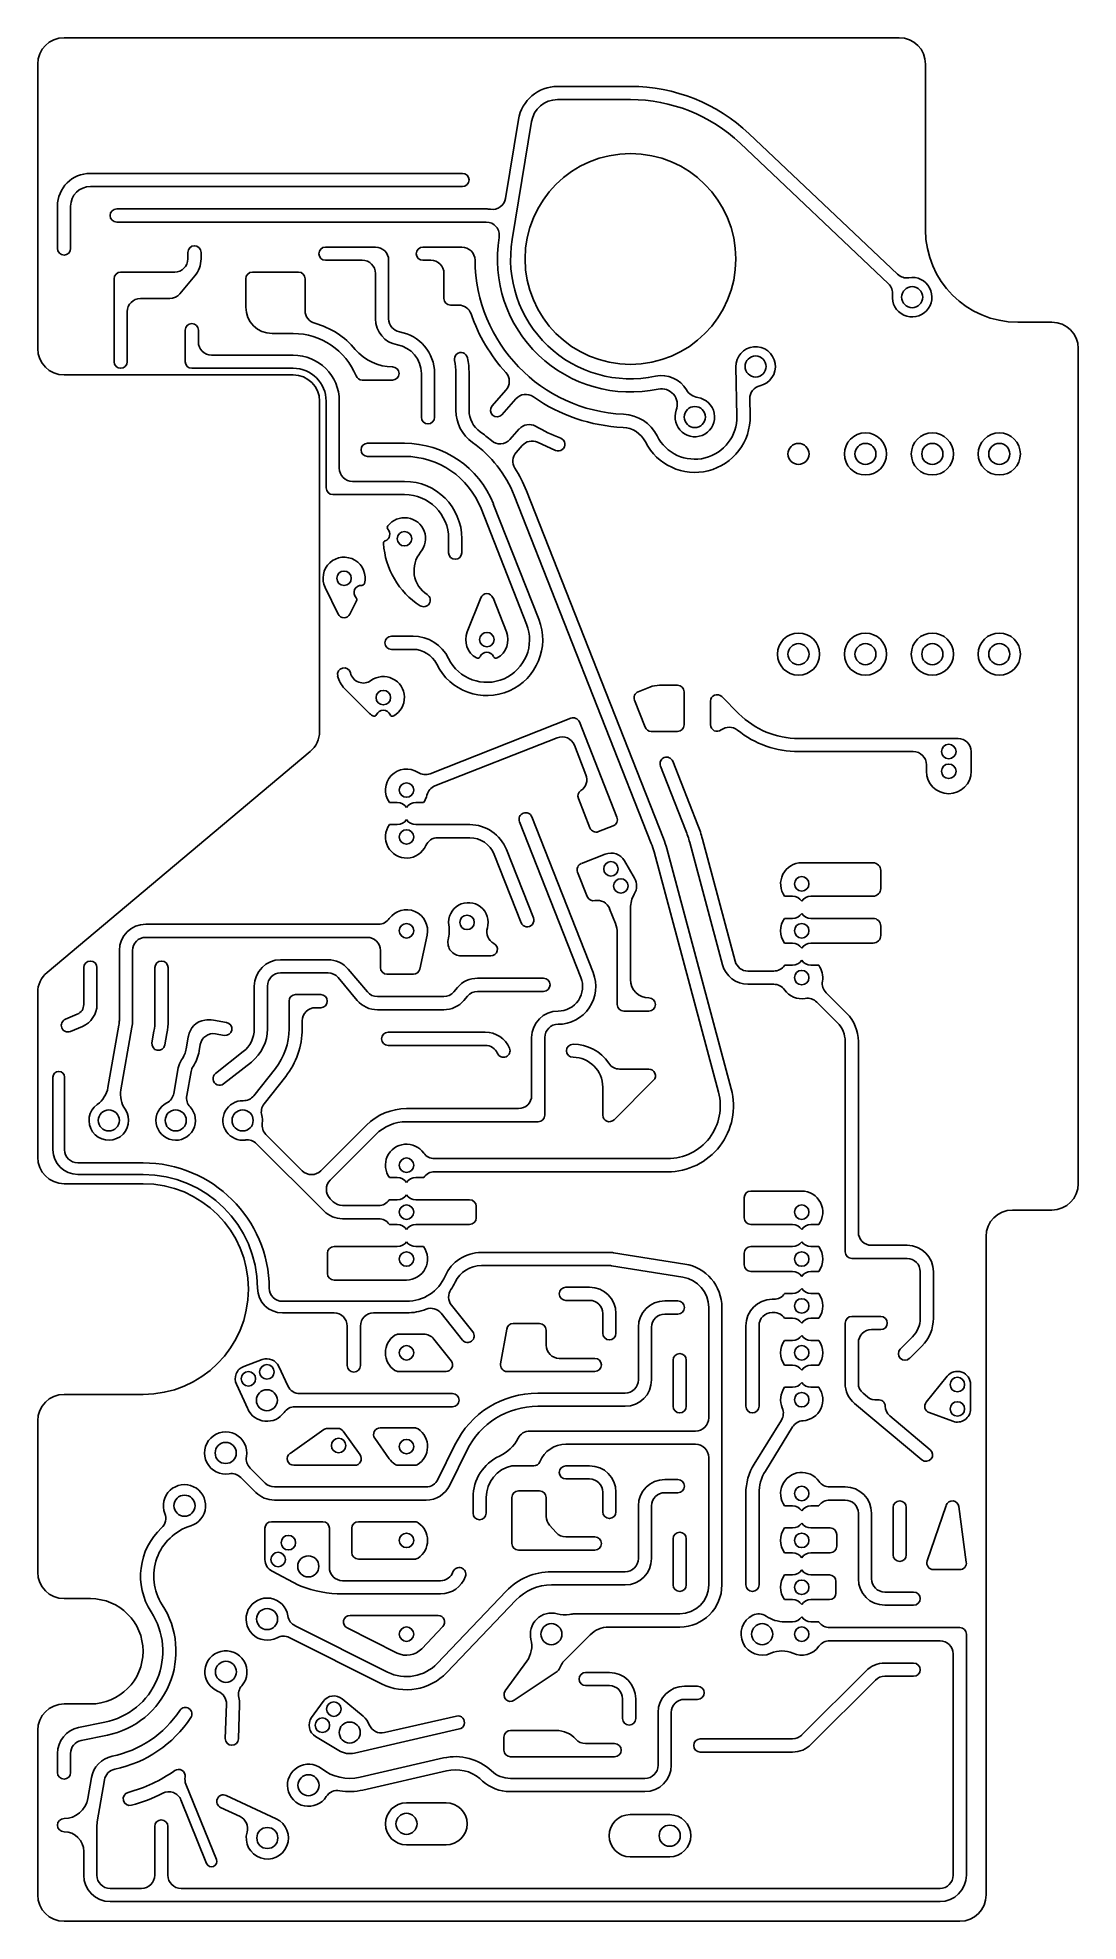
# Model space of a CAD drawing. Header units: inches. Extents: x -22.5 to 17, y -63.1 to 8.4.
import ezdxf

# ---------------------------------------------------------------- set-up
doc = ezdxf.new("R2010")
doc.units = ezdxf.units.IN
doc.layers.get('0').update_dxf_attribs({"true_color": 0xffffff})
for name, color, linetype, true_color in [('BACKGROUND', 3, 'Continuous', 0x00ff00), ('Default', 7, 'Continuous', 0xffffff), ('NUMBERS', 7, 'Continuous', 0xc0c0c0), ('WORDS', 7, 'Continuous', 0xffffff)]:
    doc.layers.add(name, color=color, linetype=linetype, true_color=true_color)

msp = doc.modelspace()

# ---------------------------------------------------------------- linework, layer by layer
msp.add_line((-10.852, -16.299), (-9.949, -17.212))
for centre, radius in [((0, 0), 4), ((10.693, -1.45), 0.4), ((4.75, -4.082), 0.4), ((2.443, -6), 0.4), ((6.38, -7.4), 0.4), ((8.92, -7.4), 0.8), ((8.92, -7.4), 0.4), ((11.46, -7.4), 0.8), ((11.46, -7.4), 0.4), ((14, -7.4), 0.8), ((14, -7.4), 0.4), ((-8.577, -10.62), 0.275), ((-10.87, -12.12), 0.275), ((-5.45, -14.45), 0.275), ((6.38, -15), 0.8), ((8.92, -15), 0.8), ((11.46, -15), 0.8), ((14, -15), 0.8), ((6.38, -15), 0.4), ((8.92, -15), 0.4), ((11.46, -15), 0.4), ((14, -15), 0.4), ((-9.38, -16.65), 0.275), ((-8.5, -20.16), 0.275), ((-8.5, -21.94), 0.275), ((-0.74, -23.15), 0.275), ((-0.365, -23.8), 0.275), ((6.5, -23.72), 0.275), ((-6.202, -25.182), 0.275), ((-8.5, -25.5), 0.275), ((6.5, -25.5), 0.275), ((6.5, -27.28), 0.275), ((-19.8, -32.7), 0.4), ((-17.26, -32.7), 0.4), ((-14.72, -32.7), 0.4), ((-8.5, -34.4), 0.275), ((-8.5, -36.18), 0.275), ((6.5, -36.18), 0.275), ((-8.5, -37.96), 0.275), ((6.5, -37.96), 0.275), ((6.5, -39.74), 0.275), ((-8.5, -41.52), 0.275), ((6.5, -41.52), 0.275), ((-13.8, -42.245), 0.275), ((-14.503, -42.507), 0.275), ((-13.8, -43.32), 0.4), ((6.5, -43.3), 0.275), ((-15.364, -45.322), 0.4), ((-8.5, -45.08), 0.275), ((-16.928, -47.323), 0.4), ((6.5, -46.86), 0.275), ((-12.983, -48.727), 0.275), ((-8.5, -48.64), 0.275), ((6.5, -48.64), 0.275), ((-13.373, -49.367), 0.275), ((-12.228, -49.627), 0.4), ((6.5, -50.42), 0.275), ((-13.791, -51.628), 0.4), ((-8.5, -52.2), 0.275), ((-3, -52.2), 0.4), ((-15.355, -53.63), 0.4), ((-11.259, -55.044), 0.275), ((-11.693, -55.656), 0.275), ((-10.655, -55.934), 0.4), ((-12.219, -57.935), 0.4), ((-8.5, -59.4), 0.4), ((-13.783, -59.937), 0.4), ((1.49, -59.85), 0.4)]:
    msp.add_circle(centre, radius)
for centre, radius, start, end in [((-9.38, -16.65), 0.8, 224.65496, 240.27929), ((-9.727, -17.258), 0.1, 240.27929, 337.73513)]:
    msp.add_arc(centre, radius, start, end)
at = {"layer": 'BACKGROUND'}
msp.add_circle((12.083, -18.697), 0.275, dxfattribs=at)
at = {"layer": 'Default'}
for p, q in [((-21.5, 8.4), (10.2, 8.4)), ((-22.5, -3.4), (-22.5, 7.4)), ((11.2, 7.4), (11.2, 1.1)), ((0, 6.55), (-2.768, 6.55)), ((-2.768, 6.05), (0, 6.05)), ((-4.248, 5.293), (-4.74, 2.299)), ((-4.49, 0.738), (-3.754, 5.212)), ((4.16, 4.393), (9.795, -0.944)), ((10.139, -0.581), (4.504, 4.756)), ((-6.378, 3.25), (-20.5, 3.25)), ((-20.5, 2.75), (-6.378, 2.75)), ((-21.75, 2), (-21.75, 0.4)), ((-21.25, 0.4), (-21.25, 2)), ((-5.477, 1.9), (-19.5, 1.9)), ((-19.5, 1.4), (-5.477, 1.4)), ((-16.8, 0.25), (-16.8, 0)), ((-16.3, 0), (-16.3, 0.25)), ((-11.578, 0.45), (-9.678, 0.45)), ((-7.878, 0.45), (-6.4, 0.45)), ((-17.3, -0.5), (-19.35, -0.5)), ((-17.103, -1.321), (-16.534, -0.643)), ((-12.6, -0.5), (-14.35, -0.5)), ((-10.178, -0.05), (-11.578, -0.05)), ((-9.678, -2.275), (-9.678, -0.55)), ((-9.178, -0.05), (-9.178, -2.275)), ((-7.578, -0.05), (-7.878, -0.05)), ((-7.078, -1.5), (-7.078, -0.55)), ((-19.6, -0.75), (-19.6, -3.9)), ((-14.6, -0.75), (-14.6, -1.83)), ((-12.35, -1.959), (-12.35, -0.75)), ((-19.1, -3.9), (-19.1, -2)), ((-18.6, -1.5), (-17.486, -1.5)), ((-6.523, -1.75), (-6.828, -1.75)), ((-16.9, -2.7), (-16.9, -3.9)), ((-16.4, -3.15), (-16.4, -2.7)), ((-13.6, -2.83), (-12.8, -2.83)), ((14.7, -2.4), (16, -2.4)), ((17, -3.4), (17, -35.1)), ((-16.65, -4.15), (-12.8, -4.15)), ((-12.8, -3.65), (-15.9, -3.65)), ((-9.035, -4.095), (-9.025, -4.095)), ((4.043, -5.964), (4, -4.099)), ((-12.8, -4.4), (-21.5, -4.4)), ((-10.185, -4.595), (-9.035, -4.595)), ((-7.935, -6.011), (-7.935, -4.345)), ((-7.435, -4.345), (-7.435, -6.011)), ((-6.625, -4.345), (-6.625, -5.743)), ((-6.125, -5.743), (-6.125, -4.345)), ((-5.252, -5.58), (-4.724, -4.98)), ((-11.8, -17.934), (-11.8, -5.4)), ((-11.55, -5.4), (-11.55, -8.693)), ((-11.05, -7.943), (-11.05, -5.4)), ((-4.348, -5.31), (-4.877, -5.91)), ((4.528, -5.312), (4.543, -5.952)), ((-9.977, -6.995), (-8.577, -6.995)), ((-4.223, -6.454), (-4.573, -6.851)), ((-4.339, -7.341), (-4.109, -7.081)), ((-3.53, -6.955), (-2.839, -7.265)), ((-8.577, -7.495), (-9.977, -7.495)), ((-8.577, -8.443), (-10.55, -8.443)), ((-11.3, -8.943), (-8.577, -8.943)), ((-5.205, -9.291), (-3.478, -13.673)), ((-4.414, -8.979), (0.791, -22.186)), ((1.256, -22.002), (-3.949, -8.796)), ((-3.943, -13.856), (-5.67, -9.474)), ((-6.9, -10.62), (-6.9, -11.15)), ((-6.4, -11.15), (-6.4, -10.62)), ((-11.588, -12.472), (-11.094, -13.48)), ((-5.683, -12.858), (-6.194, -14.157)), ((-4.706, -14.157), (-5.217, -12.858)), ((-10.646, -13.48), (-10.397, -12.973)), ((-9.07, -14.32), (-8.253, -14.32)), ((-8.253, -14.82), (-9.07, -14.82)), ((0.737, -16.251), (0.294, -16.425)), ((1.789, -16.181), (1.103, -16.181)), ((2.039, -17.681), (2.039, -16.431)), ((0.153, -16.75), (0.557, -17.773)), ((3.039, -16.788), (3.039, -17.681)), ((4.117, -17.263), (3.466, -16.612)), ((-7.604, -19.538), (-2.264, -17.434)), ((-1.94, -17.575), (-0.514, -21.193)), ((-2.779, -18.174), (-7.42, -20.003)), ((-1.688, -19.576), (-2.13, -18.456)), ((0.789, -17.931), (1.789, -17.931)), ((12.433, -18.2), (6.38, -18.2)), ((-22.143, -27.079), (-12.157, -18.7)), ((2.094, -21.672), (1.14, -19.252)), ((1.605, -19.068), (2.559, -21.489)), ((6.38, -18.7), (10.733, -18.7)), ((11.233, -19.2), (11.233, -19.447)), ((12.933, -19.447), (12.933, -18.7)), ((-8.85, -20.63), (-9.147, -20.63)), ((-7.853, -20.63), (-8.15, -20.63)), ((-1.537, -21.596), (-1.977, -20.48)), ((-4.21, -21.36), (-1.88, -27.272)), ((-1.415, -27.089), (-3.745, -21.177)), ((-8.85, -21.47), (-9.147, -21.47)), ((-6.101, -21.47), (-8.15, -21.47)), ((-7.313, -21.97), (-6.101, -21.97)), ((-0.655, -21.517), (-1.213, -21.737)), ((3.494, -26.789), (2.25, -22.147)), ((2.733, -22.017), (3.977, -26.659)), ((-5.171, -22.603), (-4.15, -25.193)), ((-3.685, -25.009), (-4.706, -22.42)), ((-0.96, -22.592), (-1.864, -22.948)), ((0.155, -23.5), (-0.22, -22.85)), ((0.898, -22.509), (3.342, -31.632)), ((3.825, -31.503), (1.381, -22.38)), ((-2.005, -23.272), (-1.639, -24.203)), ((6.5, -22.92), (9.207, -22.92)), ((9.5, -23.213), (9.5, -23.897)), ((6.15, -24.19), (5.853, -24.19)), ((9.207, -24.19), (6.85, -24.19)), ((-0.789, -24.662), (-0.57, -25.219)), ((0, -27.35), (0, -24.634)), ((-9.562, -25.25), (-18.4, -25.25)), ((-7.997, -26.953), (-7.718, -25.67)), ((-0.5, -25.585), (-0.5, -28.3)), ((6.15, -25.03), (5.853, -25.03)), ((9.207, -25.03), (6.85, -25.03)), ((9.5, -25.677), (9.5, -25.323)), ((-19.4, -26.25), (-19.4, -28.904)), ((-18.9, -28.904), (-18.9, -26.25)), ((-18.4, -25.75), (-9.991, -25.75)), ((-9.491, -26.25), (-9.491, -26.9)), ((-6.428, -26.45), (-5.3, -26.45)), ((5.853, -25.97), (6.15, -25.97)), ((6.85, -25.97), (9.207, -25.97)), ((-20.75, -26.9), (-20.75, -28.3)), ((-20.25, -28.3), (-20.25, -26.9)), ((-18.05, -26.9), (-18.05, -28.904)), ((-17.55, -28.904), (-17.55, -26.9)), ((-11.478, -26.6), (-13.278, -26.6)), ((-13.278, -27.1), (-11.478, -27.1)), ((-9.987, -27.821), (-10.712, -26.957)), ((-9.241, -27.15), (-8.241, -27.15)), ((4.46, -27.03), (5.438, -27.03)), ((5.853, -26.81), (6.15, -26.81)), ((6.85, -26.81), (7.147, -26.81)), ((-22.5, -34.1), (-22.5, -27.845)), ((-14.278, -27.6), (-14.278, -29.224)), ((-13.778, -29.224), (-13.778, -27.6)), ((-11.095, -27.279), (-10.37, -28.143)), ((-6.566, -27.657), (-6.704, -27.821)), ((-3.3, -27.3), (-5.8, -27.3)), ((-5.8, -27.8), (-3.3, -27.8)), ((5.438, -27.53), (4.46, -27.53)), ((7.428, -27.854), (8.211, -28.637)), ((-12.958, -28.17), (-12.958, -29.224)), ((-11.758, -27.92), (-12.708, -27.92)), ((-11.958, -28.42), (-11.758, -28.42)), ((-7.087, -28), (-9.604, -28)), ((-9.604, -28.5), (-7.087, -28.5)), ((-6.321, -28.143), (-6.183, -27.979)), ((-0.25, -28.55), (0.7, -28.55)), ((7.857, -28.991), (7.074, -28.208)), ((-20.995, -28.669), (-21.45, -28.86)), ((-21.256, -29.321), (-20.801, -29.13)), ((-19.415, -29.078), (-19.834, -31.45)), ((-19.341, -31.537), (-18.923, -29.165)), ((-18.086, -29.312), (-18.163, -29.748)), ((-15.334, -28.978), (-15.827, -28.891)), ((-12.458, -29.224), (-12.458, -28.92)), ((-17.67, -29.835), (-17.593, -29.399)), ((-16.786, -29.542), (-16.863, -29.978)), ((-16.37, -30.064), (-16.327, -29.818)), ((-15.748, -29.413), (-15.421, -29.47)), ((-5.509, -29.35), (-9.2, -29.35)), ((-9.2, -29.85), (-5.509, -29.85)), ((-3.75, -29.55), (-3.75, -31.75)), ((-3.25, -32.5), (-3.25, -29.55)), ((8.15, -37.69), (8.15, -29.698)), ((8.65, -29.698), (8.65, -36.94)), ((-17.162, -30.702), (-17.333, -31.672)), ((-14.698, -30.089), (-15.75, -30.915)), ((-15.441, -31.308), (-14.389, -30.482)), ((-13.478, -30.723), (-14.297, -31.76)), ((-21.92, -31.06), (-21.92, -33.81)), ((-21.48, -33.81), (-21.48, -31.06)), ((-16.84, -31.759), (-16.678, -30.841)), ((-13.904, -32.07), (-13.086, -31.033)), ((-1.05, -31.434), (-1.05, -32.5)), ((-0.623, -32.677), (0.877, -31.177)), ((0.7, -30.75), (-0.41, -30.75)), ((-10.02, -32.88), (-11.75, -34.609)), ((-4.25, -32.25), (-8.5, -32.25)), ((-8.5, -32.75), (-3.5, -32.75)), ((-14.19, -33.584), (-11.636, -36.137)), ((-12.457, -34.609), (-13.836, -33.23)), ((-11.396, -34.963), (-9.667, -33.233)), ((-18.5, -34.31), (-20.98, -34.31)), ((1.41, -34.15), (-7.438, -34.15)), ((-20.98, -34.75), (-18.5, -34.75)), ((-9.147, -34.87), (-8.85, -34.87)), ((-8.15, -34.87), (-7.853, -34.87)), ((-7.438, -34.65), (1.41, -34.65)), ((-18.5, -35.1), (-21.5, -35.1)), ((-11.283, -35.784), (-11.396, -35.67)), ((-8.85, -35.71), (-9.147, -35.71)), ((-6.103, -35.71), (-8.15, -35.71)), ((4.32, -36.4), (4.32, -35.63)), ((4.57, -35.38), (6.5, -35.38)), ((-9.562, -35.93), (-10.929, -35.93)), ((-10.929, -36.43), (-9.562, -36.43)), ((-5.853, -36.4), (-5.853, -35.96)), ((16, -36.1), (14.5, -36.1)), ((-9.147, -36.65), (-8.85, -36.65)), ((-8.15, -36.65), (-6.103, -36.65)), ((6.15, -36.65), (4.57, -36.65)), ((7.147, -36.65), (6.85, -36.65)), ((13.5, -37.1), (13.5, -62.1)), ((-11.5, -37.74), (-11.5, -38.51)), ((-8.85, -37.49), (-11.25, -37.49)), ((-7.853, -37.49), (-8.15, -37.49)), ((-0.8, -37.71), (-5.658, -37.71)), ((2.061, -38.151), (-0.644, -37.722)), ((4.32, -37.74), (4.32, -38.18)), ((6.15, -37.49), (4.57, -37.49)), ((7.147, -37.49), (6.85, -37.49)), ((9.15, -37.44), (10.5, -37.44)), ((-5.658, -38.21), (-0.8, -38.21)), ((-0.722, -38.216), (1.983, -38.644)), ((4.57, -38.43), (6.15, -38.43)), ((6.85, -38.43), (7.147, -38.43)), ((10.5, -37.94), (8.4, -37.94)), ((11, -40.206), (11, -38.44)), ((11.5, -38.44), (11.5, -40.206)), ((-11.25, -38.76), (-8.5, -38.76)), ((-1.55, -39.03), (-2.45, -39.03)), ((6.15, -39.27), (5.853, -39.27)), ((7.147, -39.27), (6.85, -39.27)), ((-8.5, -39.565), (-13.21, -39.565)), ((-13.21, -40.005), (-11.25, -40.005)), ((-9.75, -40.005), (-8.5, -40.005)), ((-7.184, -40.02), (-6.379, -41.035)), ((-5.987, -40.725), (-6.792, -39.71)), ((-2.45, -39.53), (-1.55, -39.53)), ((-1.05, -40.03), (-1.05, -40.78)), ((-0.55, -40.78), (-0.55, -40.03)), ((1.8, -39.55), (1.3, -39.55)), ((2.97, -39.8), (2.97, -43.99)), ((3.47, -50.33), (3.47, -39.8)), ((5.438, -39.49), (5.38, -39.49)), ((5.38, -39.99), (5.438, -39.99)), ((-10.75, -40.505), (-10.75, -42)), ((-10.25, -42), (-10.25, -40.505)), ((-4.929, -41.937), (-4.696, -40.617)), ((-4.45, -40.41), (-3.45, -40.41)), ((-3.2, -40.66), (-3.2, -41.23)), ((0.3, -40.55), (0.3, -42.55)), ((0.8, -42.55), (0.8, -40.55)), ((1.3, -40.05), (1.8, -40.05)), ((4.38, -40.49), (4.38, -43.55)), ((4.88, -43.55), (4.88, -40.49)), ((5.853, -40.21), (6.15, -40.21)), ((6.85, -40.21), (7.147, -40.21)), ((8.15, -40.39), (8.15, -42.674)), ((9.5, -40.14), (8.4, -40.14)), ((9.15, -40.64), (9.5, -40.64)), ((-7.852, -40.81), (-8.801, -40.81)), ((-6.806, -41.825), (-7.461, -40.999)), ((5.853, -41.05), (6.15, -41.05)), ((6.85, -41.05), (7.147, -41.05)), ((8.65, -42.674), (8.65, -41.14)), ((10.243, -41.376), (10.707, -40.913)), ((11.061, -41.266), (10.597, -41.73)), ((-14.677, -42.038), (-13.974, -41.776)), ((-13.345, -42.037), (-13.005, -42.778)), ((-2.7, -41.73), (-1.35, -41.73)), ((1.62, -41.8), (1.62, -43.55)), ((2.12, -43.55), (2.12, -41.8)), ((6.15, -41.99), (5.853, -41.99)), ((7.147, -41.99), (6.85, -41.99)), ((-14.527, -43.653), (-14.957, -42.715)), ((-8.801, -42.23), (-7.001, -42.23)), ((-1.35, -42.23), (-4.683, -42.23)), ((5.853, -42.83), (6.15, -42.83)), ((6.85, -42.83), (7.147, -42.83)), ((12.021, -42.411), (11.225, -43.396)), ((12.91, -43.65), (12.91, -42.725)), ((-21.5, -43.1), (-18.5, -43.1)), ((-6.752, -43.57), (-12.738, -43.57)), ((-12.551, -43.07), (-6.752, -43.07)), ((-0.2, -43.05), (-3.519, -43.05)), ((-3.519, -43.55), (-0.2, -43.55)), ((8.507, -43.44), (11.059, -45.582)), ((8.992, -43.194), (8.829, -43.057)), ((-22.5, -49.85), (-22.5, -44.1)), ((4.696, -45.746), (5.73, -44.072)), ((11.381, -45.198), (9.848, -43.913)), ((11.334, -43.788), (12.238, -44.119)), ((-12.921, -45.336), (-11.644, -44.436)), ((-11.5, -44.39), (-11.104, -44.39)), ((-10.9, -44.495), (-10.262, -45.395)), ((-9.153, -45.543), (-9.704, -44.765)), ((-9.5, -44.37), (-8.199, -44.37)), ((-6.663, -45.012), (-7.308, -46.33)), ((2.47, -44.49), (-3.818, -44.49)), ((-2.45, -44.99), (2.47, -44.99)), ((6.155, -44.335), (5.121, -46.009)), ((-6.859, -46.55), (-6.214, -45.231)), ((2.97, -45.49), (2.97, -50.33)), ((-14.79, -46.249), (-14.222, -46.817)), ((-13.868, -46.464), (-14.436, -45.896)), ((-10.466, -45.79), (-12.778, -45.79)), ((-8.165, -45.79), (-8.801, -45.79)), ((-4.5, -45.81), (-3.672, -45.81)), ((-1.55, -45.81), (-2.45, -45.81)), ((-2.45, -46.31), (-1.55, -46.31)), ((1.8, -46.33), (1.3, -46.33)), ((-7.757, -46.61), (-13.515, -46.61)), ((-13.515, -47.11), (-7.757, -47.11)), ((-5.976, -47.01), (-5.976, -47.61)), ((-5.476, -47.61), (-5.476, -47.01)), ((-4.5, -47.01), (-4.5, -48.76)), ((-3.45, -46.76), (-4.25, -46.76)), ((-3.2, -47.73), (-3.2, -47.01)), ((-1.05, -46.81), (-1.05, -47.56)), ((-0.55, -47.56), (-0.55, -46.81)), ((1.3, -46.83), (1.8, -46.83)), ((4.38, -50.33), (4.38, -46.86)), ((4.88, -46.86), (4.88, -50.33)), ((8.15, -46.61), (7.562, -46.61)), ((7.562, -47.11), (8.15, -47.11)), ((0.3, -47.33), (0.3, -49.33)), ((0.8, -49.33), (0.8, -47.33)), ((5.853, -47.33), (6.15, -47.33)), ((6.85, -47.33), (7.147, -47.33)), ((8.65, -47.61), (8.65, -50.1)), ((9.15, -50.1), (9.15, -47.61)), ((9.97, -47.39), (9.97, -49.19)), ((10.47, -49.19), (10.47, -47.39)), ((11.983, -47.31), (11.266, -49.42)), ((12.748, -49.467), (12.468, -47.357)), ((-13.873, -48.18), (-13.873, -49.367)), ((-11.678, -47.93), (-13.623, -47.93)), ((-11.428, -49.627), (-11.428, -48.18)), ((-10.578, -48.18), (-10.578, -49.1)), ((-8.199, -47.93), (-10.328, -47.93)), ((-2.823, -48.343), (-3.073, -48.064)), ((-1.35, -48.51), (-2.45, -48.51)), ((1.62, -48.58), (1.62, -50.33)), ((2.12, -50.33), (2.12, -48.58)), ((6.15, -48.17), (5.853, -48.17)), ((7.58, -48.17), (6.85, -48.17)), ((7.83, -48.86), (7.83, -48.42)), ((-4.25, -49.01), (-1.35, -49.01)), ((5.853, -49.11), (6.15, -49.11)), ((6.85, -49.11), (7.58, -49.11)), ((-13.605, -49.81), (-12.598, -50.336)), ((-10.328, -49.35), (-8.199, -49.35)), ((-0.2, -49.83), (-3, -49.83)), ((5.853, -49.95), (6.15, -49.95)), ((6.85, -49.95), (7.55, -49.95)), ((11.503, -49.75), (12.5, -49.75)), ((-7.207, -50.17), (-10.928, -50.17)), ((-10.928, -50.67), (-7.207, -50.67)), ((-4.715, -50.564), (-7.335, -53.311)), ((-3, -50.33), (-0.2, -50.33)), ((7.8, -50.2), (7.8, -50.64)), ((10.75, -50.6), (9.65, -50.6)), ((-20.5, -50.85), (-21.5, -50.85)), ((-6.973, -53.656), (-4.353, -50.909)), ((1.87, -51.43), (-2.119, -51.43)), ((6.15, -50.89), (5.853, -50.89)), ((7.55, -50.89), (6.85, -50.89)), ((9.65, -51.1), (10.75, -51.1)), ((-9.221, -53.639), (-12.73, -51.881)), ((-8.858, -52.915), (-10.757, -51.963)), ((-10.645, -51.49), (-7.301, -51.49)), ((-7.12, -51.913), (-7.921, -52.752)), ((-0.825, -51.93), (1.87, -51.93)), ((5.853, -51.73), (6.15, -51.73)), ((6.85, -51.73), (7.147, -51.73)), ((7.562, -51.95), (11.75, -51.95)), ((11.75, -51.95), (12.5, -51.95)), ((-12.954, -52.328), (-9.445, -54.086)), ((-2.457, -53.147), (-1.532, -52.223)), ((11.75, -52.45), (7.562, -52.45)), ((12.75, -52.2), (12.75, -52.95)), ((-3.935, -53.231), (-4.752, -54.357)), ((-4.41, -54.711), (-2.782, -53.611)), ((6.508, -56.027), (8.943, -53.593)), ((9.65, -53.3), (10.75, -53.3)), ((12.25, -61.35), (12.25, -52.95)), ((12.75, -52.95), (12.75, -61.35)), ((-0.8, -53.654), (-1.7, -53.654)), ((-1.7, -54.154), (-0.8, -54.154)), ((2.05, -54.174), (2.55, -54.174)), ((9.296, -53.946), (6.862, -56.381)), ((10.75, -53.8), (9.65, -53.8)), ((-21.5, -54.85), (-20.5, -54.85)), ((-15.335, -54.855), (-15.379, -56.161)), ((-14.879, -56.177), (-14.835, -54.872)), ((-12.101, -55.366), (-11.666, -54.755)), ((-10.94, -54.659), (-10.145, -55.318)), ((-0.3, -54.654), (-0.3, -55.404)), ((0.2, -55.404), (0.2, -54.654)), ((2.55, -54.674), (2.05, -54.674)), ((-19.95, -55.544), (-20.95, -55.749)), ((-9.336, -55.938), (-6.606, -55.31)), ((1.05, -57.174), (1.05, -55.174)), ((1.55, -55.174), (1.55, -57.174)), ((-22.5, -62.1), (-22.5, -55.85)), ((-20.85, -56.238), (-19.85, -56.034)), ((-11.069, -56.618), (-11.952, -56.083)), ((-6.494, -55.797), (-10.476, -56.713)), ((-4.8, -56.104), (-4.8, -56.604)), ((-2.818, -55.854), (-4.55, -55.854)), ((-0.6, -56.354), (-1.7, -56.354)), ((2.65, -56.174), (6.155, -56.174)), ((-21.75, -56.728), (-21.75, -57.45)), ((-21.25, -57.45), (-21.25, -56.728)), ((-10.265, -57.63), (-7.092, -56.9)), ((-4.55, -56.854), (-0.6, -56.854)), ((6.155, -56.674), (2.65, -56.674)), ((-20.594, -58.437), (-20.458, -57.645)), ((-19.965, -57.73), (-20.239, -59.323)), ((-15.717, -60.755), (-16.875, -57.889)), ((-6.98, -57.387), (-10.153, -58.117)), ((-4.55, -57.674), (0.55, -57.674)), ((-17.062, -58.494), (-16.088, -60.905)), ((-15.348, -58.324), (-13.444, -59.212)), ((-7, -58.6), (-8.5, -58.6)), ((0.55, -58.174), (-4.721, -58.174)), ((-14.82, -59.122), (-15.559, -58.778)), ((1.49, -59.05), (-0.01, -59.05)), ((-20.25, -59.45), (-20.25, -61.35)), ((-18.058, -61.35), (-18.058, -59.502)), ((-17.558, -59.502), (-17.558, -61.35)), ((-20.75, -61.35), (-20.75, -60.45)), ((-8.5, -60.2), (-7, -60.2)), ((-0.01, -60.65), (1.49, -60.65)), ((-19.75, -61.85), (-18.558, -61.85)), ((-17.058, -61.85), (11.75, -61.85)), ((11.75, -62.35), (-19.75, -62.35)), ((12.5, -63.1), (-21.5, -63.1))]:
    msp.add_line(p, q, dxfattribs=at)
for centre, radius in [((12.41, -42.725), 0.275), ((12.41, -43.65), 0.275), ((5, -52.2), 0.4), ((6.5, -52.2), 0.275)]:
    msp.add_circle(centre, radius, dxfattribs=at)
at = {"layer": 'Default', "extrusion": (0, 0, -1)}
for centre, radius, start, end in [((21.5, 7.4), 1, 0, 90), ((-10.2, 7.4), 1, 90, 180), ((2.768, 5.05), 1, 9.33242, 90), ((0, 0), 6.05, 90, 133.44151), ((20.5, 2), 0.75, 0, 90), ((5.233, 2.38), 0.5, 189.33242, 279.33242), ((5.477, 0.9), 0.5, 90, 189.33242), ((0, 0), 4.55, 257.95307, 9.33242), ((17.3, 0), 0.5, 180, 270), ((11.578, 0.2), 0.25, 270, 90), ((9.678, -0.05), 0.5, 90, 180), ((7.878, 0.2), 0.25, 270, 90), ((6.4, -0.05), 0.5, 90, 179.55237), ((-10.483, -0.218), 0.5, 260.31141, 313.44151), ((-9.451, -1.307), 0.5, 133.44151, 186.57161), ((18.6, -2), 0.5, 0, 90), ((11.85, -1.959), 0.5, 285.43271, 0), ((6.828, -1.5), 0.25, 270, 0), ((0, 0), 6.4, 317.63966, 340.96856), ((12.8, -5.4), 2.57, 90, 158.02986), ((8.678, -2.275), 1, 279.7808, 0), ((9.035, -4.345), 1.6, 99.7808, 180), ((-16, -3.4), 1, 90, 180), ((21.5, -3.4), 1, 270, 0), ((15.9, -3.15), 0.5, 270, 0), ((9.025, -2.245), 1.85, 270, 320.11373), ((-4.75, -4.082), 0.75, 358.69389, 257.15693), ((12.8, -5.4), 1.25, 90, 180), ((9.035, -4.345), 2.41, 168.17934, 180), ((-1.179, -5.526), 0.6, 77.95307, 200.57479), ((-2.645, -4.665), 0.6, 278.62039, 329.59759), ((5.065, -5.745), 0.25, 221.39953, 41.39953), ((0, 0), 6.4, 272.52787, 305.1594), ((7.685, -6.011), 0.25, 180, 0), ((5.125, -5.743), 1, 305.29593, 0), ((0, 0), 7.3, 291.25614, 299.56253), ((0.326, -7.393), 1.5, 92.52787, 153.30186), ((-2.443, -6), 2.1, 178.69389, 333.30186), ((9.977, -7.245), 0.25, 270, 90), ((8.577, -10.62), 3.625, 90, 158.48981), ((8.577, -10.62), 4.475, 125.29593, 158.48981), ((4.948, -6.52), 0.5, 221.39953, 311.51257), ((3.734, -7.411), 0.5, 41.39953, 114.1289), ((3.964, -7.672), 0.5, 327.41782, 41.39953), ((10.55, -7.943), 0.5, 270, 0), ((8.577, -10.62), 1.677, 90, 180), ((9.409, -10.443), 0.275, 137.82377, 248.64774), ((7.134, -11.827), 1.082, 302.5424, 39.90475), ((10.219, -12.666), 0.275, 315.59501, 94.17623), ((5.45, -14.45), 2.12, 158.48981, 333.95336), ((9.07, -14.57), 0.25, 270, 90), ((8.253, -15.82), 1.5, 90, 153.95336), ((5.45, -15.2), 0.275, 22.26487, 157.73513), ((10.141, -15.596), 0.5, 234.19492, 346.56037), ((9.38, -17.4), 0.275, 22.26487, 157.73513), ((2.172, -17.666), 0.25, 68.48981, 158.48981), ((-3.749, -18.274), 0.5, 52.19732, 128.78604), ((-6.38, -15), 3.2, 270, 315), ((8.5, -20.16), 0.8, 324.0202, 123.25539), ((-1.372, -19.16), 0.25, 338.48981, 158.48981), ((-10.733, -19.2), 0.5, 90, 180), ((8.5, -20.16), 0.8, 193.72423, 215.9798), ((1.745, -20.388), 0.25, 338.48981, 56.95285), ((8.85, -21.05), 0.42, 213.55731, 270), ((8.15, -21.05), 0.42, 270, 326.44269), ((0.746, -21.285), 0.25, 158.48981, 248.48981), ((7.313, -22.47), 0.5, 24.05995, 90), ((6.101, -22.97), 1, 90, 158.48981), ((1.305, -21.505), 0.25, 248.48981, 338.48981), ((2, -23.286), 4.9, 158.48981, 165), ((2, -23.286), 3, 158.48981, 165), ((-6.5, -23.72), 0.8, 324.0202, 90), ((-9.207, -23.213), 0.293, 90, 180), ((1.254, -24.846), 0.5, 78.31952, 158.48981), ((-1, -24.634), 1, 0, 31.44679), ((-9.207, -23.897), 0.293, 180, 270), ((-6.15, -24.61), 0.42, 213.55731, 270), ((-6.85, -24.61), 0.42, 270, 326.44269), ((9.562, -24.75), 0.5, 215.23442, 270), ((8.5, -25.5), 1.62, 172.28933, 192.25507), ((4.952, -25.535), 0.5, 297.60912, 16.422), ((1.5, -25.585), 1, 158.48981, 180), ((18.4, -26.25), 0.5, 0, 90), ((9.991, -26.25), 0.5, 90, 180), ((-6.15, -26.39), 0.42, 90, 146.44269), ((-6.85, -26.39), 0.42, 33.55731, 90), ((21.5, -27.845), 1, 0, 50), ((13.278, -27.6), 0.5, 0, 90), ((11.478, -27.6), 0.5, 90, 140), ((-4.46, -26.53), 1, 270, 345), ((-6.5, -27.28), 0.8, 35.23442, 35.9798), ((-6.5, -27.28), 0.8, 144.0202, 189.76558), ((9.604, -27.5), 0.5, 270, 320), ((7.087, -27.5), 0.5, 220, 270), ((5.8, -28.3), 0.5, 40, 90), ((2.75, -27.615), 0.935, 158.48981, 270), ((-0.7, -27.35), 0.7, 270, 0), ((-6.5, -27.28), 0.8, 260.23442, 324.76558), ((21.15, -28.3), 0.4, 180, 247.19123), ((11.958, -28.92), 0.5, 0, 90), ((20.4, -28.904), 1, 180, 190), ((20.4, -28.904), 2.35, 180, 190), ((15.378, -29.224), 1.1, 180, 231.85173), ((15.378, -29.224), 2.42, 180, 218.28602), ((2.75, -29.55), 0.5, 0, 90), ((-7.15, -29.698), 1.5, 135, 180), ((17.916, -29.792), 1.07, 190, 214.85573), ((20.4, -28.904), 3.67, 189.43578, 190), ((15.834, -29.905), 0.5, 10, 100), ((5.509, -30.35), 0.5, 90, 156.77909), ((16.186, -30.928), 0.5, 10, 33.28406), ((2.18, -31.434), 1.13, 90, 180), ((0.41, -30.25), 0.5, 270, 326.21999), ((20.818, -31.277), 1, 190, 234.41531), ((18.356, -31.711), 1, 325.58469, 10), ((17.825, -31.585), 0.5, 190, 243.1301), ((16.348, -31.845), 0.5, 316.8699, 10), ((14.689, -31.45), 0.5, 218.28602, 271.41613), ((13.512, -32.38), 0.5, 345.15592, 38.28602), ((4.25, -31.75), 0.5, 180, 270), ((-1.41, -32.15), 2, 165, 270), ((13.483, -32.877), 0.5, 315, 8.1301), ((8.5, -34.4), 1.65, 45, 90), ((14.543, -33.937), 0.5, 81.8699, 135), ((21.5, -34.1), 1, 270, 0), ((20.98, -33.81), 0.5, 270, 0), ((7.438, -33.65), 0.5, 270, 324.76558), ((18.5, -39.1), 4.35, 90, 179.62091), ((12.104, -34.256), 0.5, 225, 315), ((11.043, -35.316), 0.5, 315, 45), ((8.85, -35.29), 0.42, 90, 146.44269), ((8.15, -35.29), 0.42, 33.55731, 90), ((7.438, -35.15), 0.5, 35.23442, 90), ((9.562, -35.43), 0.5, 215.23442, 270), ((8.85, -35.29), 0.42, 213.55731, 270), ((8.15, -35.29), 0.42, 270, 326.44269), ((-4.57, -35.63), 0.25, 0, 90), ((-6.5, -36.18), 0.8, 90, 215.9798), ((-16, -35.1), 1, 180, 270), ((10.929, -35.43), 0.5, 270, 315), ((9.562, -36.93), 0.5, 90, 144.76558), ((-4.57, -36.4), 0.25, 270, 0), ((8.85, -37.07), 0.42, 90, 146.44269), ((8.15, -37.07), 0.42, 33.55731, 90), ((8.85, -37.07), 0.42, 213.55731, 270), ((8.15, -37.07), 0.42, 270, 326.44269), ((-6.15, -37.07), 0.42, 213.55731, 270), ((-6.85, -37.07), 0.42, 270, 326.44269), ((-8.4, -37.69), 0.25, 270, 0), ((-10.5, -38.44), 1, 90, 180), ((8.5, -37.96), 1.605, 203.73935, 270), ((5.658, -39.313), 1.103, 25.45219, 90), ((0.8, -38.71), 0.5, 90, 98.99688), ((-6.15, -38.85), 0.42, 90, 146.44269), ((-6.85, -38.85), 0.42, 33.55731, 90), ((13.21, -39.065), 0.5, 270, 359.62091), ((6.401, -39.399), 0.5, 321.56525, 34.42597), ((-1.8, -39.8), 1.17, 98.99688, 180), ((-5.438, -38.99), 0.5, 215.23442, 270), ((-6.15, -38.85), 0.42, 213.55731, 270), ((-6.85, -38.85), 0.42, 270, 326.44269), ((11.25, -40.505), 0.5, 90, 180), ((9.75, -40.505), 0.5, 0, 90), ((7.576, -40.331), 0.5, 68.70453, 141.56525), ((1.55, -40.03), 0.5, 90, 180), ((-5.38, -40.49), 0.5, 0, 90), ((-5.438, -40.49), 0.5, 90, 144.76558), ((4.45, -40.66), 0.25, 10, 90), ((3.45, -40.66), 0.25, 90, 180), ((-1.3, -40.55), 0.5, 0, 90), ((-6.15, -40.63), 0.42, 90, 146.44269), ((-6.85, -40.63), 0.42, 33.55731, 90), ((-9.15, -41.14), 0.5, 0, 90), ((-10, -40.206), 1.5, 180, 225), ((-6.5, -41.52), 0.8, 324.0202, 35.9798), ((-6.5, -41.52), 0.8, 144.0202, 215.9798), ((-10.42, -41.553), 0.25, 225, 45), ((14.503, -42.507), 0.5, 335.37227, 69.58379), ((13.8, -42.245), 0.5, 69.58379, 155.37227), ((4.683, -41.98), 0.25, 270, 10), ((1.35, -41.98), 0.25, 90, 270), ((0.2, -42.55), 0.5, 180, 270), ((-6.5, -43.3), 0.8, 336.92157, 35.9798), ((-6.5, -43.3), 0.8, 144.0202, 266.45274), ((-9.15, -42.674), 0.5, 310, 0), ((21.5, -44.1), 1, 0, 90), ((6.752, -43.32), 0.25, 90, 270), ((3.519, -46.55), 3, 26.07238, 90), ((-9.313, -42.811), 0.5, 261.81031, 310), ((-10.17, -43.53), 0.5, 310, 358.18969), ((13.8, -43.32), 0.8, 215.23442, 335.37227), ((-2.47, -43.99), 0.5, 180, 270), ((11.5, -44.64), 0.25, 54.83543, 90), ((11.104, -44.64), 0.25, 90, 144.68058), ((9.5, -44.62), 0.25, 324.68058, 90), ((8.199, -44.62), 0.25, 90, 123.2419), ((8.5, -45.08), 0.8, 123.2419, 239.91564), ((5.598, -44.08), 1.5, 207.07994, 245.29287), ((2.45, -46.06), 1.07, 22.25862, 90), ((-2.47, -45.49), 0.5, 90, 180), ((14.083, -45.542), 0.5, 315, 9.76558), ((12.778, -45.54), 0.25, 270, 54.83543), ((10.466, -45.54), 0.25, 144.68058, 270), ((8.5, -45.08), 0.8, 303.2419, 324.68058), ((8.801, -45.54), 0.25, 270, 303.2419), ((-6.5, -46.86), 2.12, 0, 31.68716), ((15.143, -46.603), 0.5, 80.23442, 135), ((13.515, -46.11), 0.5, 270, 315), ((8.165, -45.658), 0.132, 239.91564, 270), ((7.757, -46.11), 0.5, 206.07238, 270), ((4.25, -47.01), 1.226, 0, 78.23171), ((1.55, -46.81), 0.5, 90, 180), ((-7.562, -46.11), 0.5, 270, 324.76558), ((-1.3, -47.33), 0.5, 0, 90), ((-7.562, -47.61), 0.5, 35.23442, 90), ((-8.15, -47.61), 0.5, 90, 180), ((18.137, -47.8), 0.5, 158.4951, 227.06385), ((2.7, -47.73), 0.5, 318.18969, 0), ((-6.15, -47.75), 0.42, 90, 146.44269), ((-6.85, -47.75), 0.42, 33.55731, 90), ((16.094, -49.996), 2, 327.06952, 72.67005), ((2.45, -48.01), 0.5, 270, 318.18969), ((-6.15, -47.75), 0.42, 213.55731, 270), ((-6.85, -47.75), 0.42, 270, 326.44269), ((0.2, -49.33), 0.5, 180, 270), ((-6.15, -49.53), 0.42, 90, 146.44269), ((-6.85, -49.53), 0.42, 33.55731, 90), ((21.5, -49.85), 1, 270, 0), ((10.928, -49.67), 0.5, 270, 1.89894), ((7.207, -49.67), 0.5, 199.47122, 270), ((-6.5, -50.42), 0.8, 324.0202, 35.9798), ((-7.55, -50.2), 0.25, 90, 180), ((3, -52.2), 1.87, 43.64447, 90), ((-1.87, -50.33), 1.1, 180, 270), ((-4.63, -50.33), 0.25, 180, 0), ((-7.55, -50.64), 0.25, 180, 270), ((-9.65, -50.1), 0.5, 270, 0), ((20.5, -52.85), 2.75, 147.06952, 258.46304), ((2.509, -50.468), 1, 258.76149, 285.84012), ((-4.868, -51.93), 0.5, 63.9814, 123.8604), ((12.506, -51.434), 0.5, 296.62084, 351.38643), ((10.645, -51.74), 0.25, 296.62084, 90), ((7.301, -51.74), 0.25, 90, 223.64447), ((0.825, -52.93), 1, 45, 90), ((-5, -52.2), 0.8, 245.37568, 63.9814), ((-6.5, -52.2), 0.8, 144.0202, 144.76558), ((-12.5, -52.2), 0.25, 90, 180), ((13.178, -52.775), 0.5, 61.85526, 116.62084), ((8.5, -52.2), 0.8, 223.64447, 296.62084), ((4.745, -52.643), 1, 165.74141, 215.95997), ((-6.5, -52.2), 0.8, 215.23442, 294.62432), ((8.5, -52.2), 1.61, 223.64447, 296.62084), ((1.7, -53.904), 1.07, 22.25862, 45), ((-9.65, -54.3), 1, 45, 90), ((-10.75, -53.55), 0.25, 90, 270), ((14.377, -54.486), 0.5, 346.42322, 41.1888), ((0.8, -54.654), 0.5, 90, 180), ((-2.05, -55.174), 1, 0, 90), ((-2.55, -54.424), 0.25, 90, 270), ((21.5, -55.85), 1, 0, 90), ((16.895, -55.23), 0.25, 33.43083, 213.43083), ((15.835, -54.838), 0.5, 111.65764, 181.9116), ((11.259, -55.044), 0.5, 35.41621, 129.62773), ((20.5, -52.85), 4.57, 213.43083, 258.30796), ((11.693, -55.656), 0.5, 301.20469, 35.41621), ((10.655, -55.934), 0.8, 129.62773, 158.19453), ((6.55, -55.554), 0.25, 77.04441, 257.04441), ((20.75, -56.728), 0.5, 0, 78.46304), ((1.7, -55.854), 0.5, 270, 318.18969), ((-2.65, -56.424), 0.25, 270, 90), ((-6.155, -55.674), 1, 225, 270), ((19.473, -57.815), 1, 9.75444, 78.30796), ((12.219, -57.935), 0.8, 212.49098, 128), ((10.655, -55.934), 0.8, 257.04441, 301.20469), ((6.644, -58.849), 2, 77.04441, 133.00805), ((-0.55, -57.174), 1, 180, 270), ((20.5, -52.85), 5.547, 234.71049, 255.03733), ((16.411, -57.702), 0.5, 338, 9.26789), ((4.55, -56.604), 1.579, 276.22358, 317.35047), ((17.525, -58.682), 0.5, 62.97406, 158), ((15.453, -58.551), 0.25, 295, 115), ((10.655, -55.934), 2.24, 257.04441, 279.81883), ((21.5, -59.45), 0.25, 270, 90), ((17.808, -59.502), 0.25, 0, 180), ((13.783, -59.937), 0.8, 115, 16.15012), ((19.75, -61.35), 1, 270, 0), ((-11.75, -61.35), 1, 180, 270), ((21.5, -62.1), 1, 270, 0), ((-12.5, -62.1), 1, 180, 270)]:
    msp.add_arc(centre, radius, start, end, dxfattribs=at)
at = {"layer": 'Default'}
for centre, radius, start, end in [((-2.768, 5.05), 1.5, 90, 170.66758), ((0, 0), 6.55, 46.55849, 90), ((-20.5, 2), 1.25, 90, 180), ((-6.378, 3), 0.25, 270, 90), ((-19.5, 1.65), 0.25, 90, 270), ((-5.477, 0.9), 1, 80.66758, 90), ((0, 0), 5.05, 170.66758, 282.04693), ((14.7, 1.1), 3.5, 180, 270), ((-21.5, 0.4), 0.25, 180, 0), ((-16.55, 0.25), 0.25, 0, 180), ((-17.3, 0), 1, 320, 0), ((-19.35, -0.75), 0.25, 90, 180), ((-14.35, -0.75), 0.25, 90, 180), ((-12.6, -0.75), 0.25, 0, 90), ((-10.178, -0.55), 0.5, 0, 90), ((-7.578, -0.55), 0.5, 0, 90), ((0, 0), 5.9, 180.44763, 267.47213), ((10.693, -1.45), 0.75, 173.42839, 99.68859), ((-17.486, -1), 0.5, 270, 320), ((-13.6, -1.83), 1, 180, 270), ((-6.523, -2.25), 0.5, 19.03144, 90), ((-16.65, -2.7), 0.25, 0, 180), ((-12.8, -5.4), 3.07, 39.88627, 74.56729), ((-8.678, -2.275), 0.5, 180, 260.2192), ((-9.035, -4.345), 1.1, 0, 80.2192), ((-6.431, -3.8), 0.25, 11.82066, 191.82066), ((-19.35, -3.9), 0.25, 180, 0), ((-16.65, -3.9), 0.25, 180, 270), ((-12.8, -5.4), 1.75, 0, 90), ((-9.035, -4.345), 0.25, 270, 90), ((-9.035, -4.345), 2.91, 0, 11.82066), ((-12.8, -5.4), 1, 0, 90), ((-10.185, -4.345), 0.25, 201.97014, 270), ((-5.099, -4.649), 0.5, 318.60047, 42.36034), ((1.179, -5.526), 1.1, 30.40241, 102.04693), ((5.028, -5.301), 0.5, 102.84307, 181.30611), ((-3.973, -5.641), 0.5, 54.8406, 138.60047), ((2.443, -6), 0.75, 159.42521, 81.37961), ((-5.125, -5.743), 1.5, 180, 234.70407), ((-3.848, -6.785), 0.5, 60.43747, 138.60047), ((-0.326, -7.393), 1, 26.69814, 87.47213), ((2.443, -6), 1.6, 206.69814, 1.30611), ((-8.577, -10.62), 4.975, 48.48743, 54.70407), ((-2.737, -7.036), 0.25, 245.8711, 68.74386), ((-8.577, -10.62), 3.125, 21.51019, 90), ((-8.577, -10.62), 2.177, 0, 90), ((-8.577, -10.62), 4.975, 21.51019, 32.58218), ((-11.3, -8.693), 0.25, 180, 270), ((-8.577, -10.62), 0.8, 320.09525, 142.25489), ((-9.272, -10.793), 0.1, 111.35226, 183.39446), ((-9.131, -10.191), 0.1, 142.25489, 222.17623), ((-10.87, -12.12), 0.8, 345.74511, 206.10388), ((-6.363, -10.62), 3.014, 183.39446, 237.4576), ((-6.65, -11.15), 0.25, 180, 0), ((-10.487, -12.929), 0.1, 333.89612, 44.40499), ((-10.192, -12.292), 0.1, 265.82377, 345.74511), ((-7.85, -12.95), 0.25, 237.4576, 57.4576), ((-5.45, -12.95), 0.25, 21.51019, 158.48981), ((-10.87, -13.37), 0.25, 206.10388, 333.89612), ((-5.45, -14.45), 1.62, 206.04664, 21.51019), ((-5.45, -14.45), 0.8, 158.48981, 240.27929), ((-5.45, -14.45), 0.8, 299.72071, 21.51019), ((-8.253, -15.82), 1, 26.04664, 90), ((-10.87, -15.77), 0.25, 13.43963, 193.43963), ((-5.797, -15.058), 0.1, 240.27929, 337.73513), ((-5.103, -15.058), 0.1, 202.26487, 299.72071), ((-10.141, -15.596), 1, 193.43963, 224.65496), ((-9.38, -16.65), 0.8, 299.72071, 125.80508), ((0.386, -16.658), 0.25, 111.51019, 201.51019), ((1.103, -17.181), 1, 90, 111.51019), ((1.789, -16.431), 0.25, 0, 90), ((3.289, -16.788), 0.25, 45, 180), ((-9.033, -17.258), 0.1, 202.26487, 299.72071), ((0.789, -17.681), 0.25, 201.51019, 270), ((1.789, -17.681), 0.25, 270, 0), ((3.289, -17.681), 0.25, 180, 307.80268), ((-12.8, -17.934), 1, 310, 0), ((-2.595, -18.639), 0.5, 21.51019, 111.51019), ((6.38, -15), 3.7, 231.21396, 270), ((12.433, -18.7), 0.5, 0, 90), ((-7.787, -19.073), 0.5, 236.74461, 291.51019), ((-7.237, -20.468), 0.5, 111.51019, 166.27577), ((-2.154, -19.76), 0.5, 303.04715, 21.51019), ((12.083, -19.447), 0.85, 180, 0), ((-8.85, -21.05), 0.42, 33.55731, 90), ((-8.15, -21.05), 0.42, 90, 146.44269), ((-3.977, -21.268), 0.25, 21.51019, 201.51019), ((-8.5, -21.94), 0.8, 144.0202, 335.94005), ((-6.101, -22.97), 1.5, 21.51019, 90), ((-2, -23.286), 3.5, 15, 21.51019), ((-2, -23.286), 4.4, 15, 21.51019), ((-0.74, -23.15), 0.6, 30, 111.51019), ((-1.773, -23.181), 0.25, 111.51019, 201.51019), ((-0.365, -23.8), 0.6, 328.55321, 30), ((-1.406, -24.111), 0.25, 201.51019, 281.68048), ((6.15, -24.61), 0.42, 33.55731, 90), ((6.85, -24.61), 0.42, 90, 146.44269), ((-8.5, -25.5), 0.8, 347.74493, 144.76558), ((-6.151, -25.182), 0.75, 343.578, 187.71067), ((-3.918, -25.101), 0.25, 201.51019, 21.51019), ((-18.4, -26.25), 1, 90, 180), ((6.5, -25.5), 0.8, 144.0202, 215.9798), ((9.207, -25.323), 0.293, 0, 90), ((9.207, -25.677), 0.293, 270, 0), ((-6.428, -25.95), 0.5, 167.74493, 270), ((-5.3, -26.2), 0.25, 270, 62.39088), ((-20.5, -26.9), 0.25, 0, 180), ((-17.8, -26.9), 0.25, 0, 180), ((-13.278, -27.6), 1, 90, 180), ((-11.478, -27.6), 1, 40, 90), ((-9.241, -26.9), 0.25, 180, 270), ((-8.241, -26.9), 0.25, 270, 347.74493), ((-2.75, -27.615), 1.435, 270, 21.51019), ((4.46, -26.53), 0.5, 195, 270), ((5.438, -26.53), 0.5, 270, 324.76558), ((6.15, -26.39), 0.42, 270, 326.44269), ((6.85, -26.39), 0.42, 213.55731, 270), ((-5.8, -28.3), 1, 90, 140), ((-3.3, -27.55), 0.25, 270, 90), ((5.438, -28.03), 0.5, 35.23442, 90), ((7.781, -27.501), 0.5, 170.23442, 225), ((-21.15, -28.3), 0.9, 292.80877, 0), ((-12.708, -28.17), 0.25, 90, 180), ((-11.758, -28.17), 0.25, 270, 90), ((-9.604, -27.5), 1, 220, 270), ((-7.087, -27.5), 1, 270, 320), ((-2.75, -29.55), 1, 90, 180), ((-0.25, -28.3), 0.25, 180, 270), ((0.7, -28.3), 0.25, 270, 90), ((6.721, -28.561), 0.5, 45, 99.76558), ((-21.353, -29.09), 0.25, 112.80877, 292.80877), ((-20.4, -28.904), 1.5, 350, 0), ((-20.4, -28.904), 2.85, 350, 0), ((-16.04, -29.629), 0.75, 99.05672, 170.56422), ((-16, -29.876), 1, 80, 99.05672), ((-15.378, -29.224), 0.25, 260, 80), ((-15.378, -29.224), 1.6, 308.14827, 0), ((-15.378, -29.224), 2.92, 321.71398, 0), ((7.15, -29.698), 1, 0, 45), ((-17.916, -29.792), 0.25, 170, 350), ((-9.2, -29.6), 0.25, 90, 270), ((-5.509, -30.35), 1, 23.22091, 90), ((-4.82, -30.054), 0.25, 203.22091, 23.22091), ((-2.18, -30.054), 0.25, 90, 270), ((-2.18, -31.434), 1.63, 33.78001, 90), ((-16.423, -30.832), 0.75, 145.14427, 170), ((-17.916, -29.792), 1.57, 326.71594, 350), ((-21.7, -31.06), 0.22, 0, 180), ((-15.595, -31.112), 0.25, 128.14827, 308.14827), ((0.7, -31), 0.25, 315, 90), ((-19.8, -32.7), 0.75, 125.58469, 34.41531), ((-17.26, -32.7), 0.75, 116.8699, 43.1301), ((-14.72, -32.7), 0.75, 88.58387, 278.1301), ((1.41, -32.15), 2.5, 270, 15), ((-14.72, -32.7), 0.75, 351.8699, 14.84408), ((-8.5, -34.4), 2.15, 90, 135), ((-3.5, -32.5), 0.25, 270, 0), ((-0.8, -32.5), 0.25, 180, 315), ((-8.5, -34.4), 0.8, 35.23442, 215.9798), ((-20.98, -33.81), 0.94, 180, 270), ((-18.5, -39.1), 4.79, 0.37909, 90), ((-8.5, -34.4), 0.8, 324.0202, 324.76558), ((-18.5, -39.1), 4, 270, 90), ((-8.5, -36.18), 0.8, 144.0202, 144.76558), ((-6.103, -35.96), 0.25, 0, 90), ((-10.929, -35.43), 1, 225, 270), ((-6.103, -36.4), 0.25, 270, 0), ((14.5, -37.1), 1, 90, 180), ((-8.5, -36.18), 0.8, 215.23442, 215.9798), ((6.15, -37.07), 0.42, 33.55731, 90), ((6.85, -37.07), 0.42, 90, 146.44269), ((9.15, -36.94), 0.5, 180, 270), ((-11.25, -37.74), 0.25, 90, 180), ((-8.5, -37.96), 0.8, 270, 35.9798), ((-5.658, -39.21), 1.5, 90, 156.26065), ((-0.8, -38.71), 1, 81.00312, 90), ((4.57, -37.74), 0.25, 90, 180), ((6.5, -37.96), 0.8, 324.0202, 35.9798), ((-11.25, -38.51), 0.25, 180, 270), ((1.8, -39.8), 1.67, 0, 81.00312), ((4.57, -38.18), 0.25, 180, 270), ((10.5, -38.44), 0.5, 0, 90), ((-13.21, -39.065), 0.94, 180.37909, 270), ((-8.5, -37.96), 2.045, 325.57403, 334.54781), ((-2.45, -39.28), 0.25, 90, 270), ((-1.55, -40.03), 1, 0, 90), ((6.5, -39.74), 0.8, 144.0202, 144.76558), ((6.5, -39.74), 0.8, 324.0202, 35.9798), ((-8.5, -37.96), 2.045, 270, 291.29547), ((1.3, -40.55), 1, 90, 180), ((1.8, -39.8), 0.25, 270, 90), ((5.38, -40.49), 1, 90, 180), ((-6.183, -40.88), 0.25, 218.43475, 38.43475), ((6.5, -39.74), 0.8, 215.23442, 215.9798), ((8.4, -40.39), 0.25, 90, 180), ((9.5, -40.39), 0.25, 270, 90), ((10, -40.206), 1, 315, 0), ((-8.5, -41.52), 0.8, 123.2419, 236.7581), ((-8.801, -41.06), 0.25, 90, 123.2419), ((-7.852, -41.31), 0.5, 38.43475, 90), ((-2.7, -41.23), 0.5, 180, 270), ((-0.8, -40.78), 0.25, 180, 0), ((6.15, -40.63), 0.42, 270, 326.44269), ((6.85, -40.63), 0.42, 213.55731, 270), ((-10.5, -42), 0.25, 180, 0), ((-7.001, -41.98), 0.25, 270, 38.43475), ((1.87, -41.8), 0.25, 0, 180), ((6.15, -42.41), 0.42, 33.55731, 90), ((6.85, -42.41), 0.42, 90, 146.44269), ((-12.551, -42.57), 0.5, 204.62773, 270), ((-8.801, -41.98), 0.25, 236.7581, 270), ((-0.2, -42.55), 1, 270, 0), ((6.15, -42.41), 0.42, 270, 326.44269), ((6.85, -42.41), 0.42, 213.55731, 270), ((9.15, -42.674), 1, 180, 230), ((12.41, -42.725), 0.5, 0, 141.08468), ((-12.738, -44.07), 0.5, 90, 144.76558), ((-3.519, -46.55), 3.5, 90, 153.92762), ((1.87, -43.55), 0.25, 180, 0), ((4.63, -43.55), 0.25, 180, 0), ((5.304, -43.81), 0.5, 328.31284, 23.07843), ((9.42, -43.553), 0.25, 1.81031, 98.18969), ((11.42, -43.553), 0.25, 141.08468, 249.86331), ((6.58, -44.598), 0.5, 93.54726, 148.31284), ((12.41, -43.65), 0.5, 249.86331, 0), ((-15.364, -45.322), 0.8, 350.23442, 279.76558), ((-3.818, -44.99), 0.5, 90, 152.92006), ((-4.25, -47.01), 1.726, 114.70713, 180), ((-3.672, -45.56), 0.25, 270, 337.74138), ((11.22, -45.39), 0.25, 230, 50), ((-2.45, -46.06), 0.25, 90, 270), ((-1.55, -46.81), 1, 0, 90), ((1.3, -47.33), 1, 90, 180), ((1.8, -46.58), 0.25, 270, 90), ((6.5, -46.86), 1.62, 148.31284, 180), ((6.5, -46.86), 0.8, 35.23442, 215.9798), ((-16.928, -47.323), 0.8, 287.32995, 201.5049), ((-13.515, -46.11), 1, 225, 270), ((-7.757, -46.11), 1, 270, 333.92762), ((-4.25, -47.01), 0.25, 90, 180), ((-3.45, -47.01), 0.25, 0, 90), ((8.15, -47.61), 1, 0, 90), ((10.22, -47.39), 0.25, 0, 180), ((12.22, -47.39), 0.25, 7.55907, 161.23371), ((-5.726, -47.61), 0.25, 180, 0), ((-0.8, -47.56), 0.25, 180, 0), ((6.5, -46.86), 0.8, 324.0202, 324.76558), ((-16.094, -49.996), 2.5, 132.93615, 212.93048), ((-13.623, -48.18), 0.25, 90, 180), ((-11.678, -48.18), 0.25, 0, 90), ((-10.328, -48.18), 0.25, 90, 180), ((-8.199, -48.18), 0.25, 56.7581, 90), ((-8.5, -48.64), 0.8, 303.2419, 56.7581), ((-1.35, -48.76), 0.25, 270, 90), ((1.87, -48.58), 0.25, 0, 180), ((6.5, -48.64), 0.8, 144.0202, 215.9798), ((7.58, -48.42), 0.25, 0, 90), ((-10.328, -49.1), 0.25, 180, 270), ((-8.199, -49.1), 0.25, 270, 303.2419), ((-4.25, -48.76), 0.25, 180, 270), ((-0.2, -49.33), 1, 270, 0), ((7.58, -48.86), 0.25, 270, 0), ((10.22, -49.19), 0.25, 180, 0), ((-13.373, -49.367), 0.5, 180, 242.43043), ((-12.228, -49.627), 0.8, 358.10106, 360), ((-7.207, -49.67), 1, 270, 340.52878), ((-6.5, -49.92), 0.25, 340.52878, 160.52878), ((-3, -52.2), 2.37, 90, 136.35553), ((6.15, -49.53), 0.42, 270, 326.44269), ((6.85, -49.53), 0.42, 213.55731, 270), ((11.503, -49.5), 0.25, 161.23371, 270), ((12.5, -49.5), 0.25, 270, 7.55907), ((-12.228, -49.627), 0.8, 242.43043, 248.80656), ((-10.928, -46.276), 4.394, 248.80656, 270), ((1.87, -50.33), 0.25, 180, 0), ((1.87, -50.33), 1.6, 270, 0), ((9.65, -50.1), 1, 180, 270), ((10.75, -50.85), 0.25, 270, 90), ((-20.5, -52.85), 2, 270, 90), ((-20.5, -52.85), 3.25, 281.53696, 32.93048), ((-13.791, -51.628), 0.8, 8.61357, 298.14474), ((-3, -52.2), 0.8, 74.15988, 194.25859), ((-2.119, -52.43), 1, 90, 101.23851), ((6.15, -51.31), 0.42, 33.55731, 90), ((6.85, -51.31), 0.42, 90, 146.44269), ((5.853, -50.464), 1.266, 236.1396, 270), ((6.15, -51.31), 0.42, 270, 326.44269), ((6.85, -51.31), 0.42, 213.55731, 270), ((7.562, -51.45), 0.5, 215.23442, 270), ((-15.355, -53.63), 0.8, 318.8112, 248.34236), ((5.75, -53.836), 1, 65.37568, 114.62432), ((7.562, -52.95), 0.5, 90, 144.76558), ((11.75, -52.95), 0.5, 0, 90), ((-2.922, -53.404), 0.25, 304.04003, 337.74138), ((-8.5, -52.2), 2.11, 243.37916, 316.35553), ((-1.7, -53.904), 0.25, 90, 270), ((-0.8, -54.654), 1, 0, 90), ((9.65, -54.3), 0.5, 90, 135), ((-15.835, -54.838), 1, 358.0884, 13.57678), ((-4.55, -54.504), 0.25, 144.04003, 304.04003), ((2.05, -55.174), 0.5, 90, 180), ((-20.75, -56.728), 1, 101.53696, 180), ((-20.5, -52.85), 4.07, 281.69204, 326.56917), ((-9.448, -55.451), 0.5, 201.80547, 282.95559), ((-0.05, -55.404), 0.25, 180, 0), ((-15.129, -56.169), 0.25, 178.0884, 358.0884), ((-4.55, -56.104), 0.25, 90, 180), ((-2.818, -56.854), 1, 41.81031, 90), ((-0.6, -56.604), 0.25, 270, 90), ((6.155, -55.674), 0.5, 270, 315), ((-4.55, -56.604), 0.25, 180, 270), ((0.55, -57.174), 0.5, 270, 0), ((-21.5, -57.45), 0.25, 180, 0), ((-19.473, -57.815), 0.5, 101.69204, 170.24556), ((-17.151, -57.581), 0.25, 350.73211, 125.28951), ((-10.655, -55.934), 1.74, 232, 282.95559), ((-6.644, -58.849), 1.5, 51.56444, 102.95559), ((-4.55, -56.604), 1.07, 226.99195, 270), ((-21.5, -58.281), 0.919, 270, 350.24556), ((-19.003, -58.45), 0.25, 104.96267, 284.96267), ((-20.5, -52.85), 6.047, 284.96267, 297.02594), ((-11.122, -58.634), 0.5, 80.18117, 147.50902), ((-8.5, -59.4), 0.8, 90, 270), ((-7, -59.4), 0.8, 270, 90), ((-19.5, -59.45), 0.75, 170.24556, 180), ((-15.031, -59.575), 0.5, 343.84988, 65), ((-0.01, -59.85), 0.8, 90, 270), ((1.49, -59.85), 0.8, 270, 90), ((-21.5, -60.45), 0.75, 0, 90), ((-15.902, -60.83), 0.2, 202, 22), ((-19.75, -61.35), 0.5, 180, 270), ((-18.558, -61.35), 0.5, 270, 0), ((-17.058, -61.35), 0.5, 180, 270), ((11.75, -61.35), 0.5, 270, 0)]:
    msp.add_arc(centre, radius, start, end, dxfattribs=at)
at = {"layer": 'NUMBERS'}
msp.add_circle((12.083, -19.447), 0.275, dxfattribs=at)
at = {"layer": 'WORDS'}
msp.add_circle((-11.078, -45.04), 0.275, dxfattribs=at)

doc.saveas('drawing.dxf')
